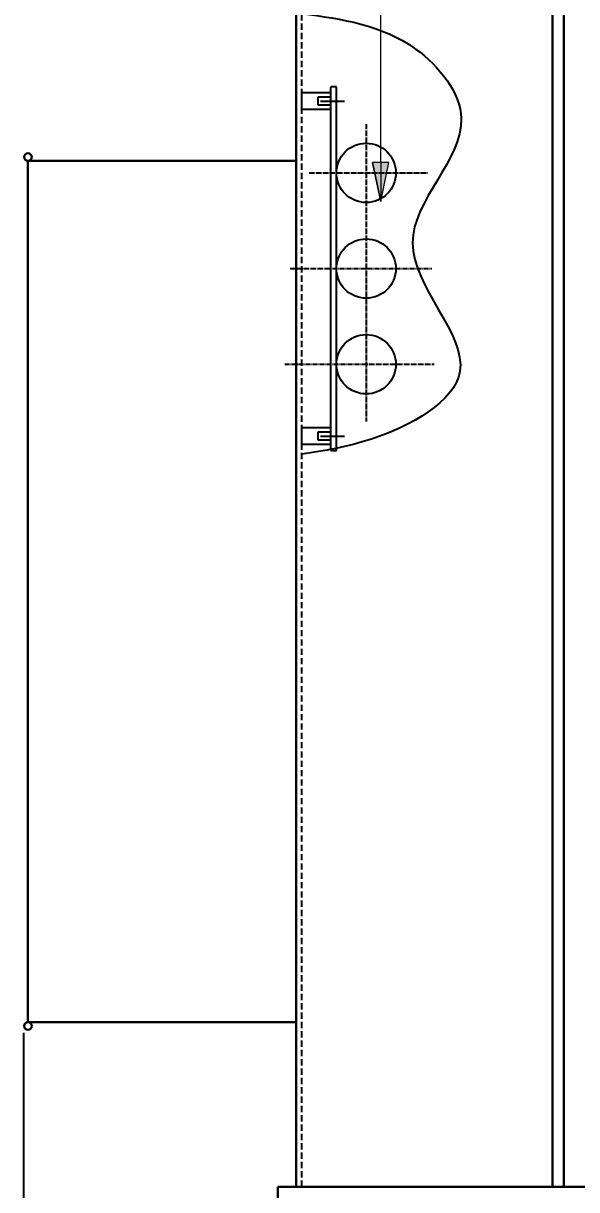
# Model space of a CAD drawing. Header units: millimetres. Extents: x 248233 to 259628, y -181361 to -174035.
# Drawn here: x 253037 to 253614, y -176752 to -175533 of the extents above; entities that cross this region are included whole.
import ezdxf

# ---------------------------------------------------------------- set-up
doc = ezdxf.new("R2010")
doc.units = ezdxf.units.MM
doc.header["$LTSCALE"] = 13
doc.linetypes.add('CENTER2', pattern=[1.125, 0.75, -0.125, 0.125, -0.125])
doc.linetypes.add('DASHED', pattern=[0.75, 0.5, -0.25])
for name, color, linetype in [('1轮廓实线层', 7, 'Continuous'), ('4虚线层', 6, 'DASHED'), ('中心线', 1, 'CENTER2'), ('粗实线', 4, 'Continuous')]:
    doc.layers.add(name, color=color, linetype=linetype)
for name, color, linetype, lineweight in [('2细实线', 3, 'Continuous', 20), ('标注、文本', 3, 'Continuous', 25), ('铁心', 3, 'Continuous', 0)]:
    doc.layers.add(name, color=color, linetype=linetype, lineweight=lineweight)
doc.styles.get("Standard").update_dxf_attribs({"font": 'gbenor.shx', "bigfont": 'gbcbig.shx'})
doc.dimstyles.new('英寸 1-10', dxfattribs={"dimscale": 14, "dimtxt": 3.5, "dimasz": 2, "dimexe": 1.5, "dimexo": 0.5, "dimgap": 0.5, "dimtad": 1, "dimtoh": 1, "dimdec": 1, "dimdsep": 46, "dimtxsty": 'Standard', "dimcen": 2.5, "dimclrd": 3, "dimclre": 3, "dimclrt": 3, "dimadec": 0, "dimazin": 2, "dimtfac": 1, "dimtdec": 1, "dimtmove": 0, "dimatfit": 2, "dimfxl": 1, "dimarcsym": 0})

# ---------------------------------------------------------------- blocks, each defined once
blk = doc.blocks.new('846712')
at = {"layer": '1轮廓实线层', "color": 0, "ltscale": 0.5}
for p, q in [((12564.4, -718.9), (12558.4, -718.9)), ((12558.4, -1098.9), (12558.4, -718.9)), ((12564.4, -1098.9), (12564.4, -718.9)), ((12547.6, -733.9), (12572.7, -733.9)), ((12547.6, -1083.9), (12572.7, -1083.9)), ((12558.4, -1098.9), (12564.4, -1098.9))]:
    blk.add_line(p, q, dxfattribs=at)
at = {"layer": '中心线', "color": 1, "ltscale": 0.5}
for p, q in [((12595.4, -758.1), (12595.4, -1068.6)), ((12535.8, -808.9), (12660.2, -808.9)), ((12516.2, -908.9), (12664, -908.9)), ((12510.6, -1008.9), (12666.4, -1008.9))]:
    blk.add_line(p, q, dxfattribs=at)
at = {"layer": '标注、文本'}
for centre in [(12595.4, -808.9), (12595.4, -908.9), (12595.4, -1008.9)]:
    blk.add_circle(centre, 31, dxfattribs=at)
blk = doc.blocks.new('A$C35956794')
at = {"layer": '4虚线层', "ltscale": 5}
for points in [[(17.7, 373.9), (47.7, 373.9), (47.7, 356.1), (17.7, 356.1)], [(17.7, 373.9), (47.7, 373.9), (47.7, 356.1), (17.7, 356.1)], [(34.8, 369.3), (47.7, 369.3), (47.7, 360.7), (34.8, 360.7)], [(34.8, 369.3), (47.7, 369.3), (47.7, 360.7), (34.8, 360.7)], [(17.7, 23.9), (47.7, 23.9), (47.7, 6.1), (17.7, 6.1)], [(17.7, 23.9), (47.7, 23.9), (47.7, 6.1), (17.7, 6.1)], [(34.8, 19.3), (47.7, 19.3), (47.7, 10.7), (34.8, 10.7)], [(34.8, 19.3), (47.7, 19.3), (47.7, 10.7), (34.8, 10.7)]]:
    blk.add_lwpolyline(points, close=True, dxfattribs=at)
at = {"layer": '标注、文本'}
blk.add_blockref('846712', (-12510.6, 1098.9), dxfattribs=at)
blk = doc.blocks.new('*D91')
at = {"layer": '2细实线', "color": 3, "linetype": 'ByBlock', "lineweight": -2, "transparency": 16777216}
for p, q in [((254476.7, -176275.9), (254476.7, -177365.6)), ((253036.8, -176587.6), (253036.8, -177365.6)), ((253064.8, -177344.6), (254448.7, -177344.6))]:
    blk.add_line(p, q, dxfattribs=at)
at = {"layer": '2细实线', "color": 3, "linetype": 'ByBlock', "transparency": 16777216}
for points in [[(253064.8, -177339.9), (253064.8, -177349.2), (253036.8, -177344.6)], [(254448.7, -177339.9), (254448.7, -177349.2), (254476.7, -177344.6)]]:
    blk.add_solid(points, dxfattribs=at)
at = {"layer": 'Defpoints', "color": 0, "linetype": 'ByBlock', "transparency": 16777216}
for p in [(254476.7, -176268.9), (253036.8, -176580.6), (254476.7, -177344.6)]:
    blk.add_point(p, dxfattribs=at)
at = {"layer": '2细实线', "color": 3, "linetype": 'ByBlock', "transparency": 16777216, "insert": (253756.8, -177312.1), "char_height": 49, "attachment_point": 5}
blk.add_mtext('1440 [56.7]', dxfattribs=at)

msp = doc.modelspace()

# ---------------------------------------------------------------- hatches: boundary and pattern name
at = {"layer": '铁心'}
for points in [[(253401.164, -175678.187), (253418.392, -175678.187), (253409.778, -175718.937)], [(253418.392, -175678.187), (253409.778, -175718.937), (253401.164, -175678.187)]]:
    msp.add_hatch(color=256, dxfattribs=at).paths.add_polyline_path(points)

# ---------------------------------------------------------------- linework, layer by layer
at = {"layer": '4虚线层'}
msp.add_line((253327.571, -176748.564), (253327.571, -175419.564), dxfattribs=at)
msp.add_line((253327.571, -176748.564), (253327.571, -175419.564), dxfattribs=at)
at = {"layer": '标注、文本', "color": 4, "lineweight": 30}
for p, q in [((253321.571, -175676.564), (253041.571, -175676.564)), ((253041.571, -175676.564), (253041.571, -176576.564)), ((253321.571, -176576.564), (253041.571, -176576.564))]:
    msp.add_line(p, q, dxfattribs=at)
for centre in [(253041.571, -175672.564), (253041.571, -176580.564)]:
    msp.add_circle(centre, 4, dxfattribs=at)
at = {"layer": '标注、文本'}
msp.add_spline([(253327.571, -175522.584), (253446.244, -175559.625), (253493.898, -175632.193), (253442.975, -175762.212), (253492.386, -175896.767), (253400.11, -175967.169), (253327.571, -175983.044)], degree=3, dxfattribs=at)
at = {"layer": '粗实线', "lineweight": 30}
for p, q in [((253321.571, -176748.564), (253321.571, -175419.564)), ((253907.571, -176748.564), (253302.571, -176748.564)), ((253907.571, -176748.564), (253302.571, -176748.564)), ((253302.571, -176748.564), (253907.571, -176748.564)), ((253302.571, -176748.564), (253302.571, -177044.564))]:
    msp.add_line(p, q, dxfattribs=at)
msp.add_lwpolyline([(253601.071, -175419.564), (253601.071, -176748.564), (253589.071, -176748.564), (253589.071, -175419.564)], dxfattribs=at)
at = {"layer": '铁心'}
for points in [[(253409.778, -175678.187), (253409.778, -175086.102), (253409.778, -175086.102)], [(253409.778, -175678.187), (253409.778, -175718.937), (253401.164, -175678.187)], [(253409.778, -175718.937), (253418.392, -175678.187), (253401.164, -175678.187)]]:
    msp.add_lwpolyline(points, dxfattribs=at)
msp.add_lwpolyline([(253401.164, -175678.187), (253409.778, -175718.937), (253418.392, -175678.187)], close=True, dxfattribs=at)

# ---------------------------------------------------------------- block references
at = {"layer": '标注、文本'}
msp.add_blockref('A$C35956794', (253309.822, -175979.064), dxfattribs=at)

# ---------------------------------------------------------------- dimensions: what is measured, and where the dimension line sits
at = {"layer": '2细实线', "linetype": 'ByBlock'}
dim = msp.add_linear_dim(base=(254476.74, -177344.575), p1=(253036.771, -176580.564), p2=(254476.74, -176268.871), dimstyle='英寸 1-10', dxfattribs=at)
dim.commit()
dim.dimension.update_dxf_attribs({"geometry": '*D91', "text_midpoint": (253756.755, -177312.055)})

doc.saveas('drawing.dxf')
